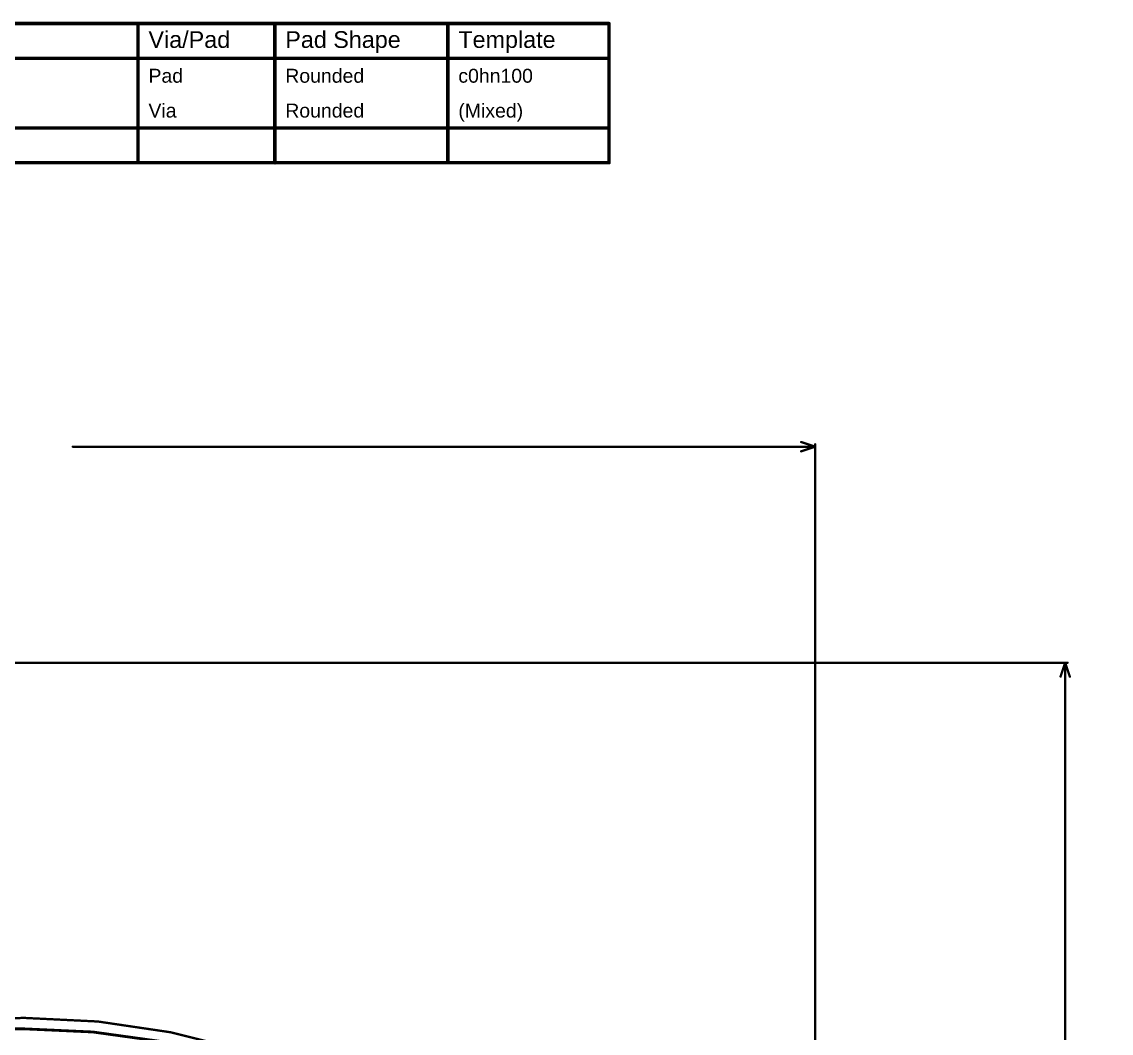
# Model space of a CAD drawing. Header units: inches. Extents: x 3 to 457, y -41 to 239.
# Drawn here: x 135.8 to 255.1, y 128 to 238.7 of the extents above; entities that cross this region are included whole.
import ezdxf

# ---------------------------------------------------------------- set-up
doc = ezdxf.new("R2010")
doc.units = ezdxf.units.IN
for name, color, linetype in [('Board Outline', 216, 'Continuous'), ('Bottom Layer', 5, 'Continuous'), ('Dimension', 6, 'Continuous'), ('Drill Drawing', 1, 'Continuous'), ('Fabrication', 76, 'Continuous')]:
    doc.layers.add(name, color=color, linetype=linetype)
doc.styles.add('Arial', font='', dxfattribs={"height": 0.2})
doc.styles.get('Arial').set_extended_font_data('Arial')

msp = doc.modelspace()

# ---------------------------------------------------------------- linework, layer by layer
at = {"layer": 'Board Outline'}
for points in [[(129.87, 129.51, 0.127, 0.127, 0), (136.08, 129.67, 0.127, 0.127, 0)], [(136.08, 129.67, 0.127, 0.127, 0), (136.11, 129.67, 0.127, 0.127, 0)], [(136.11, 129.67, 0.127, 0.127, -0.413783), (218.44, 47.5, 0.127, 0.127, 0)]]:
    msp.add_lwpolyline(points, format="xyseb", dxfattribs=at)
for points in [[(136.05, 129.67, 0.0635, 0.0635, 1), (136.11, 129.67, 0.0635, 0.0635, 1)], [(136.05, 129.67, 0.0635, 0.0635, 1), (136.11, 129.67, 0.0635, 0.0635, 1)], [(136.08, 129.67, 0.0635, 0.0635, 1), (136.14, 129.67, 0.0635, 0.0635, 1)], [(136.08, 129.67, 0.0635, 0.0635, 1), (136.14, 129.67, 0.0635, 0.0635, 1)]]:
    msp.add_lwpolyline(points, format="xyseb", close=True, dxfattribs=at)
at = {"layer": 'Bottom Layer'}
for points in [[(126.48, 128.47, 0.305, 0.305, 0), (136.14, 128.47, 0.305, 0.305, 0)], [(136.14, 128.47, 0.305, 0.305, -0.414214), (217.25, 47.46, 0.305, 0.305, 0)]]:
    msp.add_lwpolyline(points, format="xyseb", dxfattribs=at)
msp.add_lwpolyline([(136.06, 128.47, 0.152, 0.152, 1), (136.21, 128.47, 0.152, 0.152, 1)], format="xyseb", close=True, dxfattribs=at)
msp.add_lwpolyline([(136.06, 128.47, 0.152, 0.152, 1), (136.21, 128.47, 0.152, 0.152, 1)], format="xyseb", close=True, dxfattribs=at)
at = {"layer": 'Dimension'}
for points in [[(141.42, 192.2, 0.254, 0.254, 0), (222.71, 192.2, 0.254, 0.254, 0)], [(221.19, 192.71, 0.254, 0.254, 0), (222.71, 192.2, 0.254, 0.254, 0)], [(221.19, 191.69, 0.254, 0.254, 0), (222.71, 192.2, 0.254, 0.254, 0)], [(222.71, 24.53, 0.254, 0.254, 0), (222.71, 192.46, 0.254, 0.254, 0)], [(121.84, 168.55, 0.254, 0.254, 0), (250.34, 168.55, 0.254, 0.254, 0)], [(249.58, 167.03, 0.254, 0.254, 0), (250.09, 168.55, 0.254, 0.254, 0)], [(250.09, 168.55, 0.254, 0.254, 0), (250.6, 167.03, 0.254, 0.254, 0)], [(250.09, 107.07, 0.254, 0.254, 0), (250.09, 168.55, 0.254, 0.254, 0)]]:
    msp.add_lwpolyline(points, format="xyseb", dxfattribs=at)
for points in [[(141.35, 192.2, 0.127, 0.127, 1), (141.48, 192.2, 0.127, 0.127, 1)], [(221.12, 192.71, 0.127, 0.127, 1), (221.25, 192.71, 0.127, 0.127, 1)], [(222.65, 192.46, 0.127, 0.127, 1), (222.78, 192.46, 0.127, 0.127, 1)], [(222.65, 192.2, 0.127, 0.127, 1), (222.78, 192.2, 0.127, 0.127, 1)], [(222.65, 192.2, 0.127, 0.127, 1), (222.78, 192.2, 0.127, 0.127, 1)], [(222.65, 192.2, 0.127, 0.127, 1), (222.78, 192.2, 0.127, 0.127, 1)], [(221.12, 191.69, 0.127, 0.127, 1), (221.25, 191.69, 0.127, 0.127, 1)], [(250.02, 168.55, 0.127, 0.127, 1), (250.15, 168.55, 0.127, 0.127, 1)], [(250.02, 168.55, 0.127, 0.127, 1), (250.15, 168.55, 0.127, 0.127, 1)], [(250.02, 168.55, 0.127, 0.127, 1), (250.15, 168.55, 0.127, 0.127, 1)], [(250.28, 168.55, 0.127, 0.127, 1), (250.41, 168.55, 0.127, 0.127, 1)], [(249.52, 167.03, 0.127, 0.127, 1), (249.64, 167.03, 0.127, 0.127, 1)], [(250.53, 167.03, 0.127, 0.127, 1), (250.66, 167.03, 0.127, 0.127, 1)]]:
    msp.add_lwpolyline(points, format="xyseb", close=True, dxfattribs=at)
at = {"layer": 'Drill Drawing'}
for points in [[(22.09, 238.52, 0.381, 0.381, 0), (200.14, 238.52, 0.381, 0.381, 0)], [(148.57, 223.28, 0.381, 0.381, 0), (148.57, 238.52, 0.381, 0.381, 0)], [(163.55, 223.28, 0.381, 0.381, 0), (163.55, 238.52, 0.381, 0.381, 0)], [(182.49, 223.28, 0.381, 0.381, 0), (182.49, 238.52, 0.381, 0.381, 0)], [(200.14, 223.28, 0.381, 0.381, 0), (200.14, 238.52, 0.381, 0.381, 0)], [(22.09, 234.71, 0.381, 0.381, 0), (200.14, 234.71, 0.381, 0.381, 0)], [(22.09, 227.09, 0.381, 0.381, 0), (200.14, 227.09, 0.381, 0.381, 0)], [(22.09, 223.28, 0.381, 0.381, 0), (200.14, 223.28, 0.381, 0.381, 0)]]:
    msp.add_lwpolyline(points, format="xyseb", dxfattribs=at)
for points in [[(148.47, 238.52, 0.191, 0.191, 1), (148.66, 238.52, 0.191, 0.191, 1)], [(163.45, 238.52, 0.191, 0.191, 1), (163.65, 238.52, 0.191, 0.191, 1)], [(182.4, 238.52, 0.191, 0.191, 1), (182.59, 238.52, 0.191, 0.191, 1)], [(200.05, 238.52, 0.191, 0.191, 1), (200.24, 238.52, 0.191, 0.191, 1)], [(200.05, 238.52, 0.191, 0.191, 1), (200.24, 238.52, 0.191, 0.191, 1)], [(200.05, 234.71, 0.191, 0.191, 1), (200.24, 234.71, 0.191, 0.191, 1)], [(200.05, 227.09, 0.191, 0.191, 1), (200.24, 227.09, 0.191, 0.191, 1)], [(148.47, 223.28, 0.191, 0.191, 1), (148.66, 223.28, 0.191, 0.191, 1)], [(163.45, 223.28, 0.191, 0.191, 1), (163.65, 223.28, 0.191, 0.191, 1)], [(182.4, 223.28, 0.191, 0.191, 1), (182.59, 223.28, 0.191, 0.191, 1)], [(200.05, 223.28, 0.191, 0.191, 1), (200.24, 223.28, 0.191, 0.191, 1)], [(200.05, 223.28, 0.191, 0.191, 1), (200.24, 223.28, 0.191, 0.191, 1)]]:
    msp.add_lwpolyline(points, format="xyseb", close=True, dxfattribs=at)
at = {"layer": 'Fabrication'}
for points in [[(129.87, 129.51, 0.254, 0.254, 0), (136.08, 129.67, 0.254, 0.254, 0)], [(136.08, 129.67, 0.254, 0.254, 0), (136.11, 129.67, 0.254, 0.254, 0)], [(136.11, 129.67, 0.254, 0.254, -0.413783), (218.44, 47.5, 0.254, 0.254, 0)], [(252.1, 58.59, 0.254, 0.254, -0.41422), (321.62, 128.11, 0.254, 0.254, 0)]]:
    msp.add_lwpolyline(points, format="xyseb", dxfattribs=at)
for points in [[(136.02, 129.67, 0.127, 0.127, 1), (136.15, 129.67, 0.127, 0.127, 1)], [(136.02, 129.67, 0.127, 0.127, 1), (136.15, 129.67, 0.127, 0.127, 1)], [(136.05, 129.67, 0.127, 0.127, 1), (136.17, 129.67, 0.127, 0.127, 1)], [(136.05, 129.67, 0.127, 0.127, 1), (136.17, 129.67, 0.127, 0.127, 1)]]:
    msp.add_lwpolyline(points, format="xyseb", close=True, dxfattribs=at)

# ---------------------------------------------------------------- texts
at = {"layer": 'Drill Drawing', "style": 'Arial'}
for s, height, p in [('Via/Pad', 1.829, (149.71, 235.85)), ('Pad Shape', 1.829, (164.69, 235.85)), ('Template', 1.829, (183.64, 235.85)), ('Pad', 1.524, (149.71, 232.04)), ('Rounded', 1.524, (164.69, 232.04)), ('c0hn100', 1.524, (183.64, 232.04)), ('Via', 1.524, (149.71, 228.23)), ('Rounded', 1.524, (164.69, 228.23)), ('(Mixed)', 1.524, (183.64, 228.23))]:
    msp.add_text(s, height=height, dxfattribs=at).set_placement(p)

doc.saveas('drawing.dxf')
